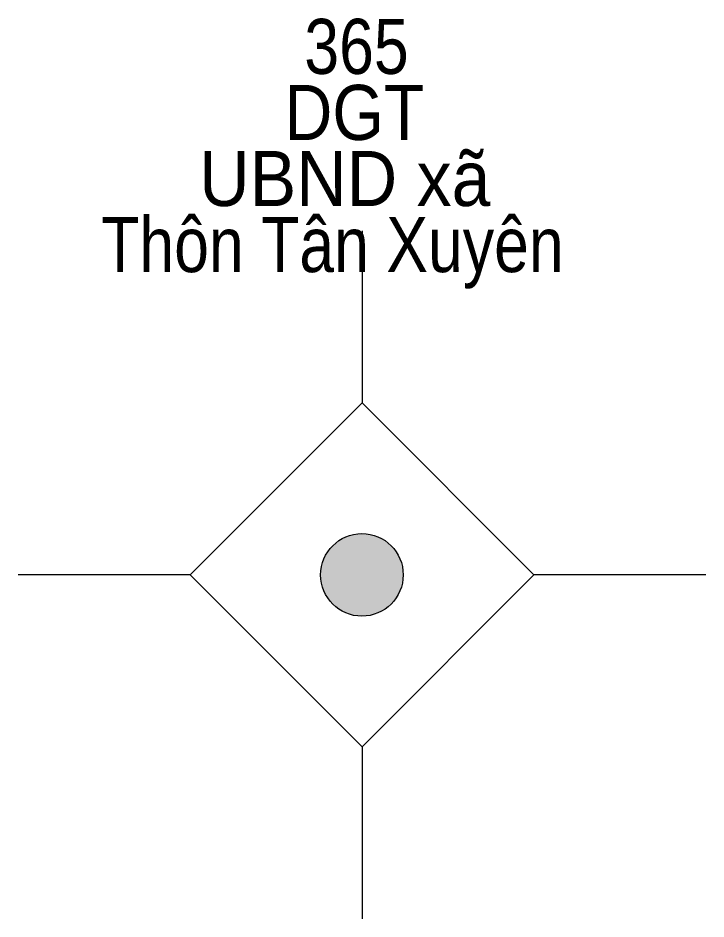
# Model space of a CAD drawing. Header units: metres. Extents: x 550999 to 552168, y 1840994 to 1841978.
# Drawn here: x 551057.29 to 551062.29, y 1841969.62 to 1841976.17 of the extents above; entities that cross this region are included whole.
import ezdxf
from ezdxf.enums import TextEntityAlignment as Align

# ---------------------------------------------------------------- set-up
doc = ezdxf.new("R2010")
doc.units = ezdxf.units.M
doc.header["$LTSCALE"] = 0.16
doc.layers.add('11', color=7, linetype='Continuous', lineweight=13)
doc.layers.add('15', color=7, linetype='Continuous')

msp = doc.modelspace()

# ---------------------------------------------------------------- hatches: boundary and pattern name
at = {"layer": '11'}
msp.add_hatch(color=256, dxfattribs=at).paths.add_polyline_path([(551060.0895, 1841972.12, 1), (551059.4895, 1841972.12, 1)])

# ---------------------------------------------------------------- linework, layer by layer
for p, q in [((551059.79, 1841974.62), (551059.79, 1841973.37)), ((551058.54, 1841972.12), (551057.29, 1841972.12)), ((551062.29, 1841972.12), (551061.04, 1841972.12)), ((551059.79, 1841970.87), (551059.79, 1841969.62))]:
    msp.add_line(p, q, dxfattribs=at)
msp.add_lwpolyline([(551059.79, 1841973.37), (551058.54, 1841972.12), (551059.79, 1841970.87), (551061.04, 1841972.12)], close=True, dxfattribs=at)
msp.add_circle((551059.7895, 1841972.12), 0.3, dxfattribs=at)

# ---------------------------------------------------------------- texts
at = {"layer": '15'}
for s, width, p in [('365', 0.85, (551059.75, 1841975.76)), ('DGT', 0.9, (551059.735, 1841975.28)), ('UBND xã', 0.95, (551059.665, 1841974.8)), ('Thôn Tân Xuyên', 0.85, (551059.575, 1841974.32))]:
    msp.add_text(s, height=0.4, dxfattribs=dict(at, width=width)).set_placement(p, align=Align.CENTER)

doc.saveas('drawing.dxf')
